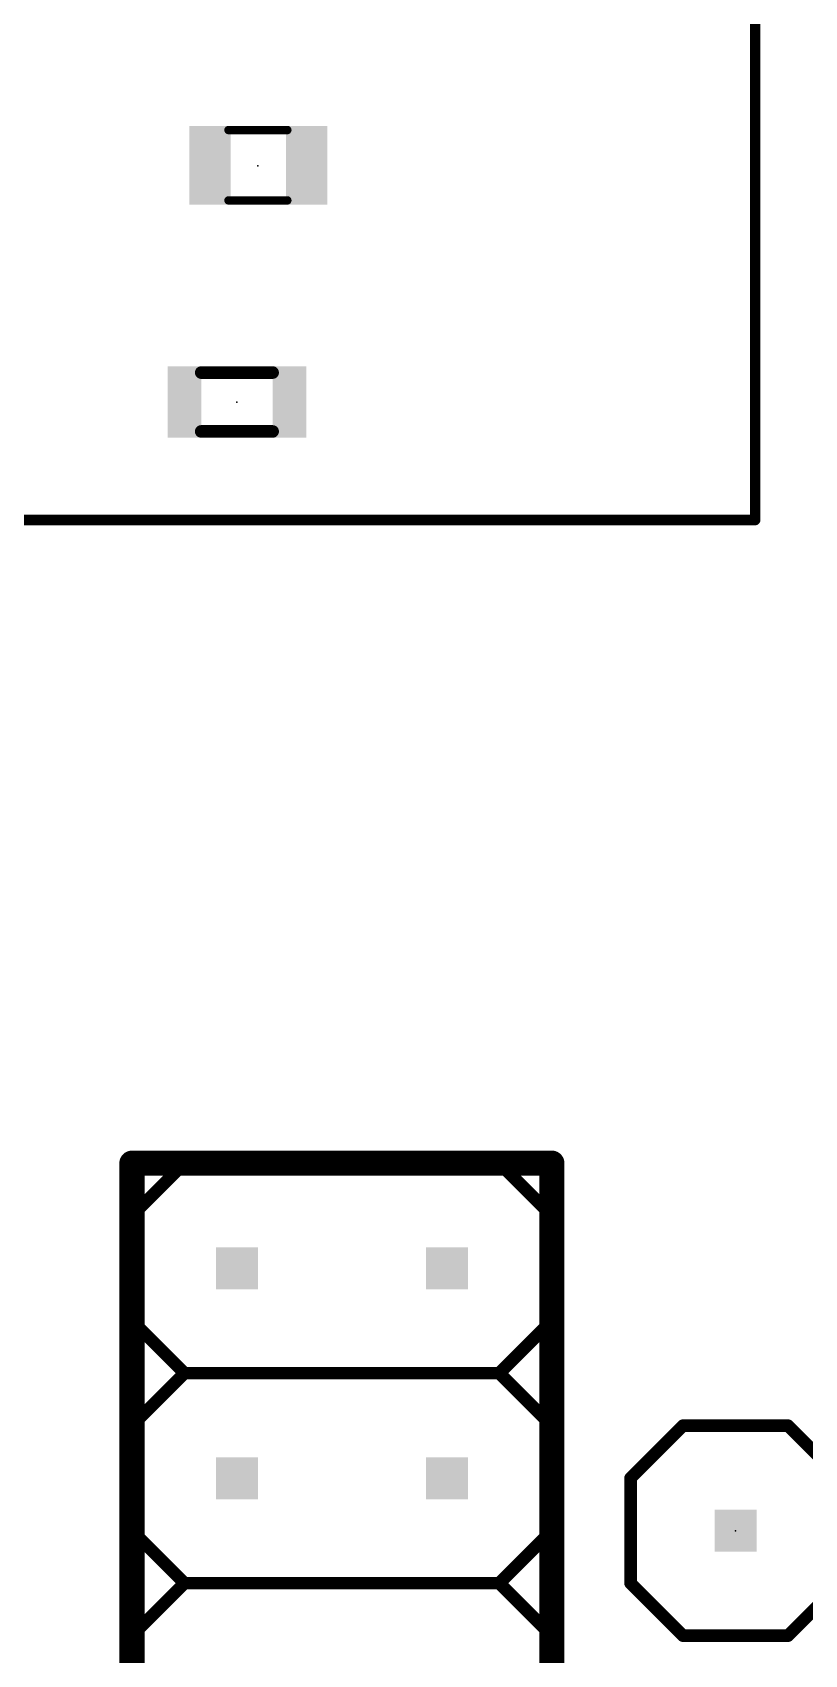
# Model space of a CAD drawing. Extents: x -0.2 to 4.76, y 0.34 to 5.06.
# Drawn here: x 1.453 to 1.82, y 2.816 to 3.589 of the extents above; entities that cross this region are included whole.
import ezdxf

# ---------------------------------------------------------------- set-up
doc = ezdxf.new("R2010")
doc.units = 0
for name, color, linetype in [('21', 253, 'CONTINUOUS'), ('22', 253, 'CONTINUOUS'), ('23', 7, 'CONTINUOUS'), ('24', 7, 'CONTINUOUS'), ('51', 253, 'CONTINUOUS'), ('52', 253, 'CONTINUOUS')]:
    doc.layers.add(name, color=color, linetype=linetype)

# ---------------------------------------------------------------- blocks, each defined once
blk = doc.blocks.new('RECT')
blk.add_solid([(-0.5, -0.5), (0.5, -0.5), (-0.5, 0.5), (0.5, 0.5)])

msp = doc.modelspace()

# ---------------------------------------------------------------- linework, layer by layer
at = {"layer": '21'}
for points, const_width in [([(1.79685, 3.6), (1.79685, 3.356299)], 0.005), ([(1.79685, 3.356299), (1.40315, 3.356299)], 0.005), ([(1.5, 3.025), (1.525, 3.05)], 0.006), ([(1.525, 3.05), (1.675, 3.05)], 0.006), ([(1.675, 3.05), (1.7, 3.025)], 0.006), ([(1.5, 2.975), (1.5, 3.025)], 0.006), ([(1.7, 2.975), (1.7, 3.025)], 0.006), ([(1.525, 2.95), (1.5, 2.975)], 0.006), ([(1.675, 2.95), (1.7, 2.975)], 0.006), ([(1.5, 2.925), (1.525, 2.95)], 0.006), ([(1.525, 2.95), (1.675, 2.95)], 0.006), ([(1.675, 2.95), (1.7, 2.925)], 0.006), ([(1.5, 2.875), (1.5, 2.925)], 0.006), ([(1.7, 2.875), (1.7, 2.925)], 0.006), ([(1.7625, 2.925), (1.7375, 2.9)], 0.006), ([(1.7625, 2.925), (1.8125, 2.925)], 0.006), ([(1.8125, 2.925), (1.8375, 2.9)], 0.006), ([(1.7375, 2.9), (1.7375, 2.85)], 0.006), ([(1.525, 2.85), (1.5, 2.875)], 0.006), ([(1.675, 2.85), (1.7, 2.875)], 0.006), ([(1.5, 2.825), (1.525, 2.85)], 0.006), ([(1.525, 2.85), (1.675, 2.85)], 0.006), ([(1.675, 2.85), (1.7, 2.825)], 0.006), ([(1.7375, 2.85), (1.7625, 2.825)], 0.006), ([(1.8375, 2.85), (1.8125, 2.825)], 0.006), ([(1.5, 2.775), (1.5, 2.825)], 0.006), ([(1.7, 2.775), (1.7, 2.825)], 0.006), ([(1.8125, 2.825), (1.7625, 2.825)], 0.006)]:
    msp.add_lwpolyline(points, dxfattribs=dict(at, const_width=const_width))
for points, const_width in [([(1.7956, 3.356299, 1), (1.7981, 3.356299)], 0.0025), ([(1.79685, 3.355049, 1), (1.79685, 3.357549)], 0.0025), ([(1.525, 3.0515, 1), (1.525, 3.0485)], 0.003), ([(1.526061, 3.048939, 1), (1.523939, 3.051061)], 0.003), ([(1.676061, 3.051061, 1), (1.673939, 3.048939)], 0.003), ([(1.675, 3.0485, 1), (1.675, 3.0515)], 0.003), ([(1.5015, 3.025, 1), (1.4985, 3.025)], 0.003), ([(1.498939, 3.026061, 1), (1.501061, 3.023939)], 0.003), ([(1.7015, 3.025, 1), (1.6985, 3.025)], 0.003), ([(1.698939, 3.023939, 1), (1.701061, 3.026061)], 0.003), ([(1.501061, 2.976061, 1), (1.498939, 2.973939)], 0.003), ([(1.4985, 2.975, 1), (1.5015, 2.975)], 0.003), ([(1.6985, 2.975, 1), (1.7015, 2.975)], 0.003), ([(1.701061, 2.973939, 1), (1.698939, 2.976061)], 0.003), ([(1.525, 2.9515, 1), (1.525, 2.9485)], 0.003), ([(1.526061, 2.948939, 1), (1.523939, 2.951061)], 0.003), ([(1.523939, 2.948939, 1), (1.526061, 2.951061)], 0.003), ([(1.676061, 2.951061, 1), (1.673939, 2.948939)], 0.003), ([(1.673939, 2.951061, 1), (1.676061, 2.948939)], 0.003), ([(1.675, 2.9485, 1), (1.675, 2.9515)], 0.003), ([(1.5015, 2.925, 1), (1.4985, 2.925)], 0.003), ([(1.7015, 2.925, 1), (1.6985, 2.925)], 0.003), ([(1.7625, 2.9265, 1), (1.7625, 2.9235)], 0.003), ([(1.763561, 2.923939, 1), (1.761439, 2.926061)], 0.003), ([(1.813561, 2.926061, 1), (1.811439, 2.923939)], 0.003), ([(1.8125, 2.9235, 1), (1.8125, 2.9265)], 0.003), ([(1.498939, 2.926061, 1), (1.501061, 2.923939)], 0.003), ([(1.698939, 2.923939, 1), (1.701061, 2.926061)], 0.003), ([(1.739, 2.9, 1), (1.736, 2.9)], 0.003), ([(1.736439, 2.901061, 1), (1.738561, 2.898939)], 0.003), ([(1.501061, 2.876061, 1), (1.498939, 2.873939)], 0.003), ([(1.4985, 2.875, 1), (1.5015, 2.875)], 0.003), ([(1.6985, 2.875, 1), (1.7015, 2.875)], 0.003), ([(1.701061, 2.873939, 1), (1.698939, 2.876061)], 0.003), ([(1.525, 2.8515, 1), (1.525, 2.8485)], 0.003), ([(1.526061, 2.848939, 1), (1.523939, 2.851061)], 0.003), ([(1.523939, 2.848939, 1), (1.526061, 2.851061)], 0.003), ([(1.676061, 2.851061, 1), (1.673939, 2.848939)], 0.003), ([(1.673939, 2.851061, 1), (1.676061, 2.848939)], 0.003), ([(1.675, 2.8485, 1), (1.675, 2.8515)], 0.003), ([(1.738561, 2.851061, 1), (1.736439, 2.848939)], 0.003), ([(1.736, 2.85, 1), (1.739, 2.85)], 0.003), ([(1.5015, 2.825, 1), (1.4985, 2.825)], 0.003), ([(1.498939, 2.826061, 1), (1.501061, 2.823939)], 0.003), ([(1.7015, 2.825, 1), (1.6985, 2.825)], 0.003), ([(1.698939, 2.823939, 1), (1.701061, 2.826061)], 0.003), ([(1.7625, 2.8265, 1), (1.7625, 2.8235)], 0.003), ([(1.761439, 2.823939, 1), (1.763561, 2.826061)], 0.003), ([(1.811439, 2.826061, 1), (1.813561, 2.823939)], 0.003), ([(1.8125, 2.8235, 1), (1.8125, 2.8265)], 0.003)]:
    msp.add_lwpolyline(points, format="xyb", dxfattribs=dict(at, const_width=const_width))
at = {"layer": '22', "const_width": 0.012}
for points in [[(1.5, 2.05), (1.5, 3.05)], [(1.5, 3.05), (1.55, 3.05)], [(1.55, 3.05), (1.7, 3.05)], [(1.7, 3.05), (1.7, 2.05)]]:
    msp.add_lwpolyline(points, dxfattribs=at)
at = {"layer": '22', "const_width": 0.006}
for points in [[(1.503, 3.05, 1), (1.497, 3.05)], [(1.5, 3.053, 1), (1.5, 3.047)], [(1.55, 3.053, 1), (1.55, 3.047)], [(1.55, 3.047, 1), (1.55, 3.053)], [(1.703, 3.05, 1), (1.697, 3.05)], [(1.7, 3.047, 1), (1.7, 3.053)]]:
    msp.add_lwpolyline(points, format="xyb", dxfattribs=at)
at = {"layer": '23'}
msp.add_point((1.7875, 2.875), dxfattribs=at)
at = {"layer": '24'}
for p in [(1.56, 3.525), (1.55, 3.4125)]:
    msp.add_point(p, dxfattribs=at)
at = {"layer": '52'}
for points, const_width in [([(1.574016, 3.542008), (1.545984, 3.542008)], 0.004), ([(1.574016, 3.508504), (1.545984, 3.508504)], 0.004), ([(1.532992, 3.426516), (1.567008, 3.426516)], 0.006), ([(1.567008, 3.398484), (1.532992, 3.398484)], 0.006)]:
    msp.add_lwpolyline(points, dxfattribs=dict(at, const_width=const_width))
for points, const_width in [([(1.545984, 3.543008, 1), (1.545984, 3.541008)], 0.002), ([(1.574016, 3.541008, 1), (1.574016, 3.543008)], 0.002), ([(1.545984, 3.509504, 1), (1.545984, 3.507504)], 0.002), ([(1.574016, 3.507504, 1), (1.574016, 3.509504)], 0.002), ([(1.532992, 3.428016, 1), (1.532992, 3.425016)], 0.003), ([(1.567008, 3.425016, 1), (1.567008, 3.428016)], 0.003), ([(1.532992, 3.399984, 1), (1.532992, 3.396984)], 0.003), ([(1.567008, 3.396984, 1), (1.567008, 3.399984)], 0.003)]:
    msp.add_lwpolyline(points, format="xyb", dxfattribs=dict(at, const_width=const_width))

# ---------------------------------------------------------------- block references
at = {"layer": '51', "xscale": 0.02, "yscale": 0.02, "rotation": 90}
for p in [(1.55, 3), (1.65, 3), (1.55, 2.9), (1.65, 2.9)]:
    msp.add_blockref('RECT', p, dxfattribs=at)
at = {"layer": '51', "xscale": 0.02, "yscale": 0.02}
msp.add_blockref('RECT', (1.7875, 2.875), dxfattribs=at)
at = {"layer": '52', "xscale": 0.019689, "yscale": 0.037402, "rotation": 180}
for p in [(1.537156, 3.525201), (1.583156, 3.525201)]:
    msp.add_blockref('RECT', p, dxfattribs=at)
at = {"layer": '52', "xscale": 0.016, "yscale": 0.034}
for p in [(1.525, 3.4125), (1.575, 3.4125)]:
    msp.add_blockref('RECT', p, dxfattribs=at)

doc.saveas('drawing.dxf')
